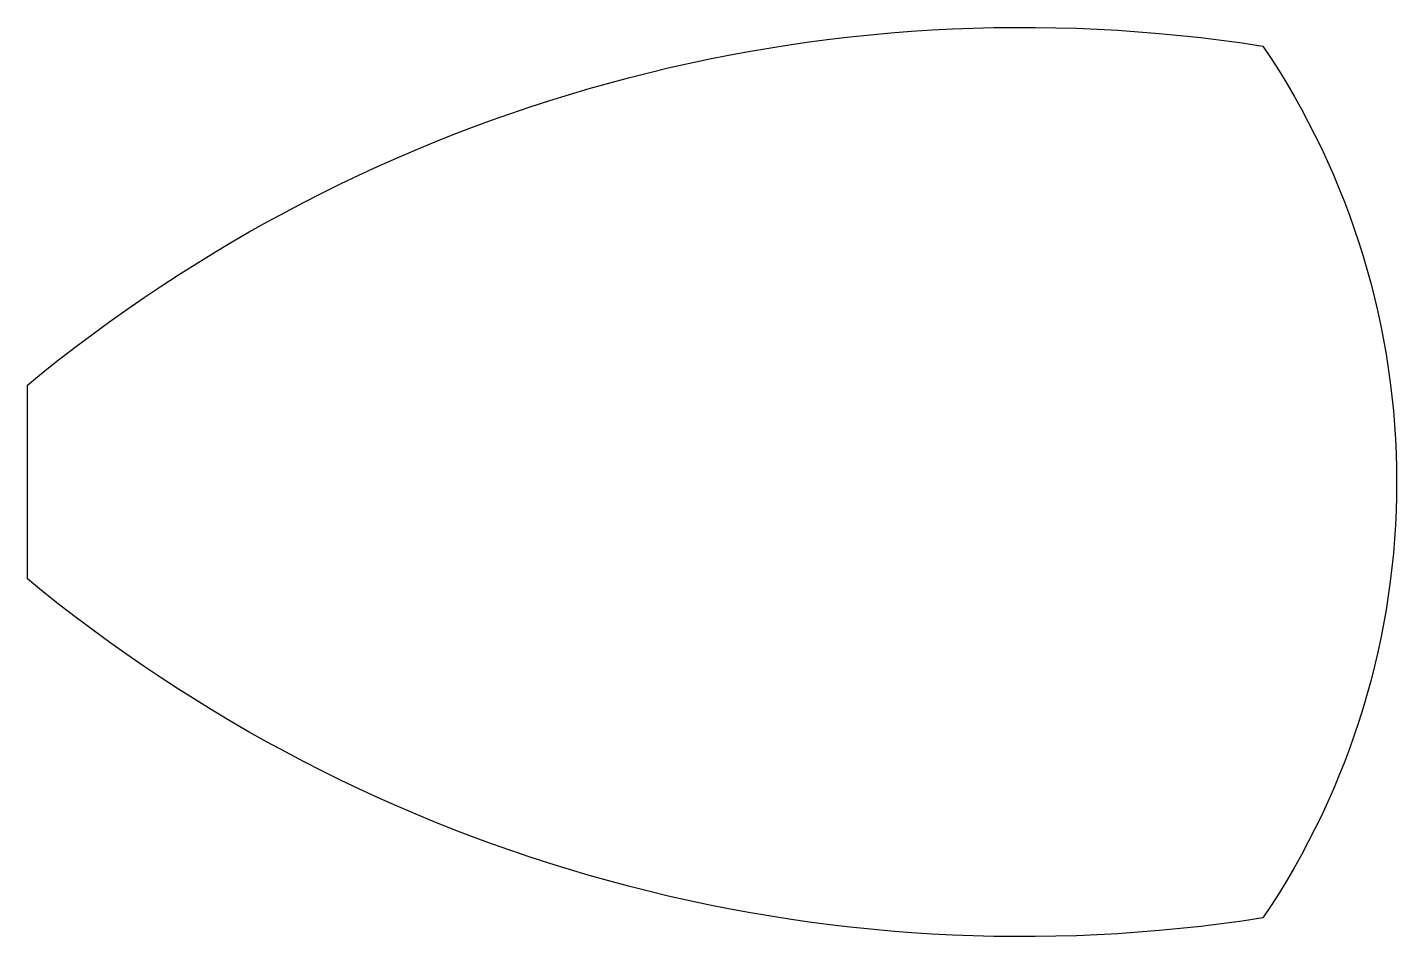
# Model space of a CAD drawing. Header units: millimetres. Extents: x -32.6 to 48.1, y -30.6 to 23.
import ezdxf

# ---------------------------------------------------------------- set-up
doc = ezdxf.new("R2010")
doc.units = ezdxf.units.MM
doc.layers.get('0').update_dxf_attribs({"linetype": 'CONTINUOUS'})

msp = doc.modelspace()

# ---------------------------------------------------------------- linework, layer by layer
msp.add_lwpolyline([(-32.628, 1.91, -0.214558), (40.172, 21.894, -0.306825), (40.172, -29.494, -0.214558), (-32.628, -9.51)], format="xyb", close=True)

doc.saveas('drawing.dxf')
